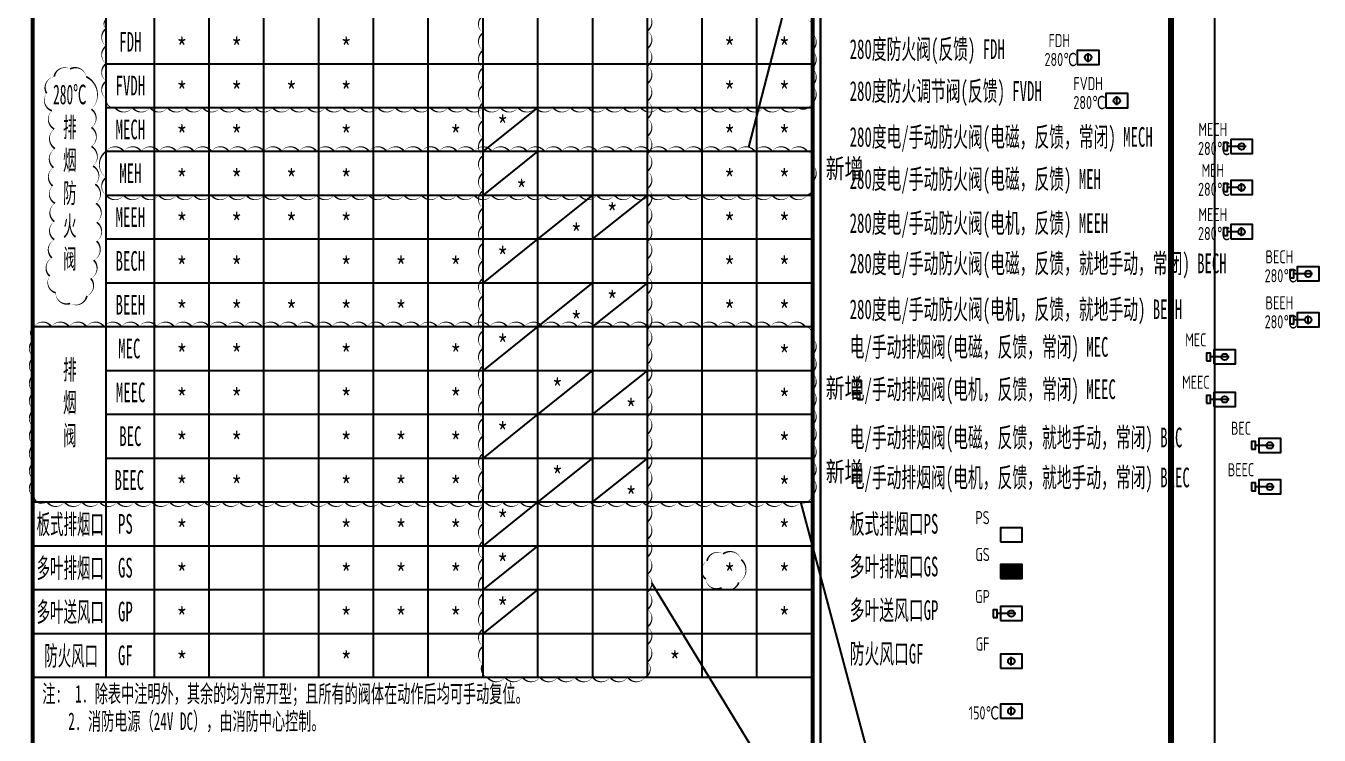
# Model space of a CAD drawing. Extents: x -671963 to 2381076, y -56129 to 1796010.
# Drawn here: x 55410 to 84925, y 23931 to 40115 of the extents above; entities that cross this region are included whole.
import ezdxf
from ezdxf.enums import TextEntityAlignment as Align

# ---------------------------------------------------------------- set-up
doc = ezdxf.new("R2010")
doc.units = 0
doc.header["$LTSCALE"] = 1000
doc.layers.get('0').update_dxf_attribs({"linetype": 'CONTINUOUS'})
doc.layers.add('H-DAPP-FDAMP', color=161, linetype='CONTINUOUS')
doc.layers.add('H-DIMS', color=7, linetype='CONTINUOUS')
doc.layers.add('内框', color=8, linetype='CONTINUOUS', plot=False)
doc.layers.add('审图', color=6, linetype='CONTINUOUS', plot=False)
doc.styles.get("Standard").update_dxf_attribs({"font": '', "width": 0.7})
doc.styles.add('TH-STYLE1', font='', dxfattribs={"width": 0.7})
doc.styles.add('TH-STYLE3', font='tssdeng.shx', dxfattribs={"width": 0.8, "bigfont": 'tssdchn.shx'})
doc.styles.add('黑体', font='')
doc.styles.get('Standard').set_extended_font_data('STFangsong')
doc.styles.get('TH-STYLE1').set_extended_font_data('STFangsong')
doc.styles.get('黑体').set_extended_font_data('SimHei')

# ---------------------------------------------------------------- blocks, each defined once
blk = doc.blocks.new('THAPE_A1L_inner')
at = {"layer": '内框'}
blk.add_lwpolyline([(0, 0), (841, 0), (841, 594), (0, 594)], close=True, dxfattribs=at)
at = {"layer": '内框', "const_width": 1.4}
blk.add_lwpolyline([(25, 584), (25, 10), (831, 10), (831, 584)], close=True, dxfattribs=at)
at = {"layer": '内框', "const_width": 0.5}
blk.add_lwpolyline([(751, 584), (751, 10)], dxfattribs=at)
at = {"layer": '内框', "style": '黑体', "width": 0.8}
blk.add_attdef('内框名称', (51.53, 598.63), '', height=7, dxfattribs=at)
blk = doc.blocks.new('*U285')
blk.add_line((250, -260), (250, -60))
blk.add_lwpolyline([(0, -320), (500, -320), (500, 0), (0, 0)], close=True)
blk.add_circle((250, -160), 75)
at = {"style": 'TH-STYLE3', "width": 0.7}
for s, p in [('FDH', (-407, 80)), ('280℃', (-376, -352))]:
    blk.add_text(s, height=300, dxfattribs=at).set_placement(p, align=Align.CENTER)
blk = doc.blocks.new('*U286')
blk.add_line((250, -260), (250, -60))
blk.add_lwpolyline([(0, -320), (500, -320), (500, 0), (0, 0)], close=True)
blk.add_circle((250, -160), 75)
at = {"style": 'TH-STYLE3', "width": 0.7}
for s, p in [('FVDH', (-407, 80)), ('280℃', (-376, -352))]:
    blk.add_text(s, height=300, dxfattribs=at).set_placement(p, align=Align.CENTER)
blk = doc.blocks.new('*U287')
for p, q in [((175, -160), (-75, -160)), ((350, -160), (150, -160))]:
    blk.add_line(p, q)
for points in [[(0, -320), (500, -320), (500, 0), (0, 0)], [(-165, -250), (-75, -250), (-75, -70), (-165, -70)]]:
    blk.add_lwpolyline(points, close=True)
blk.add_circle((250, -160), 75)
at = {"style": 'TH-STYLE3', "width": 0.7}
for s, p in [('MECH', (-407, 80)), ('280℃', (-376, -352))]:
    blk.add_text(s, height=300, dxfattribs=at).set_placement(p, align=Align.CENTER)
blk = doc.blocks.new('*U288')
for p, q in [((175, -160), (-75, -160)), ((250, -260), (250, -60))]:
    blk.add_line(p, q)
for points in [[(0, -320), (500, -320), (500, 0), (0, 0)], [(-165, -250), (-75, -250), (-75, -70), (-165, -70)]]:
    blk.add_lwpolyline(points, close=True)
blk.add_circle((250, -160), 75)
at = {"style": 'TH-STYLE3', "width": 0.7}
for s, p in [('MEH', (-407, 80)), ('280℃', (-376, -352))]:
    blk.add_text(s, height=300, dxfattribs=at).set_placement(p, align=Align.CENTER)
blk = doc.blocks.new('*U289')
for p, q in [((175, -160), (-75, -160)), ((250, -260), (250, -60))]:
    blk.add_line(p, q)
for points in [[(0, -320), (500, -320), (500, 0), (0, 0)], [(-165, -250), (-75, -250), (-75, -70), (-165, -70)]]:
    blk.add_lwpolyline(points, close=True)
blk.add_circle((250, -160), 75)
at = {"style": 'TH-STYLE3', "width": 0.7}
for s, p in [('MEEH', (-407, 80)), ('280℃', (-376, -352))]:
    blk.add_text(s, height=300, dxfattribs=at).set_placement(p, align=Align.CENTER)
blk = doc.blocks.new('*U290')
for p, q in [((175, -160), (-75, -160)), ((350, -160), (150, -160))]:
    blk.add_line(p, q)
for points in [[(0, -320), (500, -320), (500, 0), (0, 0)], [(-165, -250), (-75, -250), (-75, -70), (-165, -70)]]:
    blk.add_lwpolyline(points, close=True)
blk.add_circle((250, -160), 75)
at = {"style": 'TH-STYLE3', "width": 0.7}
for s, p in [('BECH', (-407, 80)), ('280℃', (-376, -352))]:
    blk.add_text(s, height=300, dxfattribs=at).set_placement(p, align=Align.CENTER)
blk = doc.blocks.new('*U291')
for p, q in [((175, -160), (-75, -160)), ((250, -260), (250, -60))]:
    blk.add_line(p, q)
for points in [[(0, -320), (500, -320), (500, 0), (0, 0)], [(-165, -250), (-75, -250), (-75, -70), (-165, -70)]]:
    blk.add_lwpolyline(points, close=True)
blk.add_circle((250, -160), 75)
at = {"style": 'TH-STYLE3', "width": 0.7}
for s, p in [('BEEH', (-407, 80)), ('280℃', (-376, -352))]:
    blk.add_text(s, height=300, dxfattribs=at).set_placement(p, align=Align.CENTER)
blk = doc.blocks.new('*U292')
for p, q in [((175, -160), (-75, -160)), ((350, -160), (150, -160))]:
    blk.add_line(p, q)
for points in [[(0, -320), (500, -320), (500, 0), (0, 0)], [(-165, -250), (-75, -250), (-75, -70), (-165, -70)]]:
    blk.add_lwpolyline(points, close=True)
blk.add_circle((250, -160), 75)
at = {"style": 'TH-STYLE3', "width": 0.7}
blk.add_text('MEC', height=300, dxfattribs=at).set_placement((-407, 80), align=Align.CENTER)
blk = doc.blocks.new('*U293')
for p, q in [((175, -160), (-75, -160)), ((350, -160), (150, -160))]:
    blk.add_line(p, q)
for points in [[(0, -320), (500, -320), (500, 0), (0, 0)], [(-165, -250), (-75, -250), (-75, -70), (-165, -70)]]:
    blk.add_lwpolyline(points, close=True)
blk.add_circle((250, -160), 75)
at = {"style": 'TH-STYLE3', "width": 0.7}
blk.add_text('MEEC', height=300, dxfattribs=at).set_placement((-407, 80), align=Align.CENTER)
blk = doc.blocks.new('*U294')
for p, q in [((175, -160), (-75, -160)), ((350, -160), (150, -160))]:
    blk.add_line(p, q)
for points in [[(0, -320), (500, -320), (500, 0), (0, 0)], [(-165, -250), (-75, -250), (-75, -70), (-165, -70)]]:
    blk.add_lwpolyline(points, close=True)
blk.add_circle((250, -160), 75)
at = {"style": 'TH-STYLE3', "width": 0.7}
blk.add_text('BEC', height=300, dxfattribs=at).set_placement((-407, 80), align=Align.CENTER)
blk = doc.blocks.new('*U295')
for p, q in [((175, -160), (-75, -160)), ((350, -160), (150, -160))]:
    blk.add_line(p, q)
for points in [[(0, -320), (500, -320), (500, 0), (0, 0)], [(-165, -250), (-75, -250), (-75, -70), (-165, -70)]]:
    blk.add_lwpolyline(points, close=True)
blk.add_circle((250, -160), 75)
at = {"style": 'TH-STYLE3', "width": 0.7}
blk.add_text('BEEC', height=300, dxfattribs=at).set_placement((-407, 80), align=Align.CENTER)
blk = doc.blocks.new('*U296')
blk.add_lwpolyline([(0, -320), (500, -320), (500, 0), (0, 0)], close=True)
at = {"const_width": 0.1}
blk.add_lwpolyline([(250, 0), (0, -160), (250, -320), (500, -160)], close=True, dxfattribs=at)
at = {"style": 'TH-STYLE3', "width": 0.7}
blk.add_text('PS', height=300, dxfattribs=at).set_placement((-407, 80), align=Align.CENTER)
blk = doc.blocks.new('*U297')
for p, q in [((0, -40), (500, -40)), ((0, -80), (500, -80)), ((0, -120), (500, -120)), ((0, -160), (500, -160)), ((0, -200), (500, -200)), ((0, -240), (500, -240)), ((0, -280), (500, -280))]:
    blk.add_line(p, q)
blk.add_lwpolyline([(0, -320), (500, -320), (500, 0), (0, 0)], close=True)
at = {"style": 'TH-STYLE3', "width": 0.7}
blk.add_text('GS', height=300, dxfattribs=at).set_placement((-407, 80), align=Align.CENTER)
blk = doc.blocks.new('*U298')
for p, q in [((175, -160), (-75, -160)), ((350, -160), (150, -160))]:
    blk.add_line(p, q)
for points in [[(0, -320), (500, -320), (500, 0), (0, 0)], [(-165, -250), (-75, -250), (-75, -70), (-165, -70)]]:
    blk.add_lwpolyline(points, close=True)
blk.add_circle((250, -160), 75)
at = {"style": 'TH-STYLE3', "width": 0.7}
blk.add_text('GP', height=300, dxfattribs=at).set_placement((-407, 80), align=Align.CENTER)
blk = doc.blocks.new('*U299')
blk.add_line((250, -260), (250, -60))
blk.add_lwpolyline([(0, -320), (500, -320), (500, 0), (0, 0)], close=True)
blk.add_circle((250, -160), 75)
at = {"style": 'TH-STYLE3', "width": 0.7}
blk.add_text('GF', height=300, dxfattribs=at).set_placement((-407, 80), align=Align.CENTER)
blk = doc.blocks.new('*U300')
blk.add_line((250, -260), (250, -60))
blk.add_lwpolyline([(0, -320), (500, -320), (500, 0), (0, 0)], close=True)
blk.add_circle((250, -160), 75)
at = {"style": 'TH-STYLE3', "width": 0.7}
blk.add_text('150℃', height=300, dxfattribs=at).set_placement((-376, -352), align=Align.CENTER)

msp = doc.modelspace()

# ---------------------------------------------------------------- linework, layer by layer
at = {"layer": 'H-DIMS'}
for p, q in [((55543.9912, 21402.2549), (55543.9912, 54502.2549)), ((55543.9912, 21222.2372), (55543.9912, 54502.2549)), ((55593.9912, 21272.2372), (55593.9912, 54452.2549)), ((73343.9912, 21272.2372), (73343.9912, 54452.2549)), ((73393.9912, 21222.2372), (73393.9912, 54502.2549)), ((57243.9912, 25252.2549), (57243.9912, 51452.2549)), ((58343.9912, 25252.2549), (58343.9912, 51452.2549)), ((59593.9912, 25252.2549), (59593.9912, 51452.2549)), ((60843.9912, 25252.2549), (60843.9912, 51452.2549)), ((62093.9912, 25252.2549), (62093.9912, 51452.2549)), ((63343.9912, 25252.2549), (63343.9912, 51452.2549)), ((64593.9912, 25252.2549), (64593.9912, 51452.2549)), ((65843.9912, 25252.2549), (65843.9912, 51452.2549)), ((67093.9912, 25252.2549), (67093.9912, 51452.2549)), ((69593.9912, 25252.2549), (69593.9912, 51452.2549)), ((70843.9912, 25252.2549), (70843.9912, 51452.2549)), ((72093.9912, 25252.2549), (72093.9912, 51452.2549)), ((68343.9912, 50452.2549), (68343.9912, 25252.2549)), ((57243.9912, 39252.2549), (73343.9912, 39252.2549)), ((57243.9912, 38252.2549), (73343.9912, 38252.2549)), ((67093.9912, 38252.2549), (65843.9912, 37252.2549)), ((57243.9912, 37252.2549), (73343.9912, 37252.2549)), ((67093.9912, 37252.2549), (65843.9912, 36252.2549)), ((57243.9912, 36252.2549), (73343.9912, 36252.2549)), ((68343.9912, 36252.2549), (67093.9912, 35252.2549)), ((69593.9912, 36252.2549), (68343.9912, 35252.2549)), ((57243.9912, 35252.2549), (73343.9912, 35252.2549)), ((67093.9912, 35252.2549), (65843.9912, 34252.2549)), ((57243.9912, 34252.2549), (73343.9912, 34252.2549)), ((68343.9912, 34252.2549), (67093.9912, 33252.2549)), ((69593.9912, 34252.2549), (68343.9912, 33252.2549)), ((55593.9912, 33252.2549), (73343.9912, 33252.2549)), ((57243.9912, 33252.2549), (73343.9912, 33252.2549)), ((57243.9912, 33252.2549), (73343.9912, 33252.2549)), ((67093.9912, 33252.2549), (65843.9912, 32252.2549)), ((57243.9912, 32252.2549), (73343.9912, 32252.2549)), ((68343.9912, 32252.2549), (67093.9912, 31252.2549)), ((69593.9912, 32252.2549), (68343.9912, 31252.2549)), ((57243.9912, 31252.2549), (73343.9912, 31252.2549)), ((67093.9912, 31252.2549), (65843.9912, 30252.2549)), ((57243.9912, 30252.2549), (73343.9912, 30252.2549)), ((68343.9912, 30252.2549), (67093.9912, 29252.2549)), ((69593.9912, 30252.2549), (68343.9912, 29252.2549)), ((55593.9912, 29252.2549), (73343.9912, 29252.2549)), ((67093.9912, 29252.2549), (65843.9912, 28252.2549)), ((55593.9912, 28252.2549), (73343.9912, 28252.2549)), ((67093.9912, 28252.2549), (65843.9912, 27252.2549)), ((55593.9912, 27252.2549), (73343.9912, 27252.2549)), ((67093.9912, 27252.2549), (65843.9912, 26252.2549)), ((55593.9912, 26252.2549), (73343.9912, 26252.2549)), ((55593.9912, 25252.2549), (73343.9912, 25252.2549)), ((55593.9912, 25252.2549), (73343.9912, 25252.2549))]:
    msp.add_line(p, q, dxfattribs=at)
at = {"layer": '审图'}
for p, q in [((74873.7714, 48903.4925), (71904.7533, 37348.6866)), ((74873.7714, 22591.3591), (73093.9912, 29252.2549)), ((74617.0511, 19329.3193), (69698.1046, 27402.2549))]:
    msp.add_line(p, q, dxfattribs=at)
for points in [[(73243.9912, 40252.2549, 0, 40, -0.52056705), (73343.9912, 39952.2549, 0, 40, -0.52056705), (73343.9912, 39552.2549, 0, 40, -0.52056705), (73343.9912, 39152.2549, 0, 40, -0.52056705), (73343.9912, 38752.2549, 0, 40, -0.52056705), (73343.9912, 38352.2549, 0, 40, -0.52056705), (73043.9912, 38252.2549, 0, 40, -0.52056705), (72643.9912, 38252.2549, 0, 40, -0.52056705), (72243.9912, 38252.2549, 0, 40, -0.52056705), (71843.9912, 38252.2549, 0, 40, -0.52056705), (71443.9912, 38252.2549, 0, 40, -0.52056705), (71043.9912, 38252.2549, 0, 40, -0.52056705), (70643.9912, 38252.2549, 0, 40, -0.52056705), (70243.9912, 38252.2549, 0, 40, -0.52056705), (69843.9912, 38252.2549, 0, 40, -0.52056705), (69443.9912, 38252.2549, 0, 40, -0.52056705), (69043.9912, 38252.2549, 0, 40, -0.52056705), (68643.9912, 38252.2549, 0, 40, -0.52056705), (68243.9912, 38252.2549, 0, 40, -0.52056705), (67843.9912, 38252.2549, 0, 40, -0.52056705), (67443.9912, 38252.2549, 0, 40, -0.52056705), (67043.9912, 38252.2549, 0, 40, -0.52056705), (66643.9912, 38252.2549, 0, 40, -0.52056705), (66243.9912, 38252.2549, 0, 40, -0.52056705), (65843.9912, 38252.2549, 0, 40, -0.52056705), (65443.9912, 38252.2549, 0, 40, -0.52056705), (65043.9912, 38252.2549, 0, 40, -0.52056705), (64643.9912, 38252.2549, 0, 40, -0.52056705), (64243.9912, 38252.2549, 0, 40, -0.52056705), (63843.9912, 38252.2549, 0, 40, -0.52056705), (63443.9912, 38252.2549, 0, 40, -0.52056705), (63043.9912, 38252.2549, 0, 40, -0.52056705), (62643.9912, 38252.2549, 0, 40, -0.52056705), (62243.9912, 38252.2549, 0, 40, -0.52056705), (61843.9912, 38252.2549, 0, 40, -0.52056705), (61443.9912, 38252.2549, 0, 40, -0.52056705), (61043.9912, 38252.2549, 0, 40, -0.52056705), (60643.9912, 38252.2549, 0, 40, -0.52056705), (60243.9912, 38252.2549, 0, 40, -0.52056705), (59843.9912, 38252.2549, 0, 40, -0.52056705), (59443.9912, 38252.2549, 0, 40, -0.52056705), (59043.9912, 38252.2549, 0, 40, -0.52056705), (58643.9912, 38252.2549, 0, 40, -0.52056705), (58243.9912, 38252.2549, 0, 40, -0.52056705), (57843.9912, 38252.2549, 0, 40, -0.52056705), (57443.9912, 38252.2549, 0, 40, -0.52056705), (57243.9912, 38452.2549, 0, 40, -0.52056705), (57243.9912, 38852.2549, 0, 40, -0.52056705), (57243.9912, 39252.2549, 0, 40, -0.52056705), (57243.9912, 39652.2549, 0, 40, -0.52056705), (57243.9912, 40052.2549, 0, 40, -0.52056705), (57243.9912, 40252.2549, 0, 40, -0.52056705)], [(69593.9912, 40402.2549, 0, 40, -0.52056705), (69593.9912, 40002.2549, 0, 40, -0.52056705), (69593.9912, 39602.2549, 0, 40, -0.52056705), (69593.9912, 39202.2549, 0, 40, -0.52056705), (69593.9912, 38802.2549, 0, 40, -0.52056705), (69593.9912, 38402.2549, 0, 40, -0.52056705), (69593.9912, 38002.2549, 0, 40, -0.52056705), (69593.9912, 37602.2549, 0, 40, -0.52056705), (69593.9912, 37202.2549, 0, 40, -0.52056705), (69593.9912, 36802.2549, 0, 40, -0.52056705), (69593.9912, 36402.2549, 0, 40, -0.52056705), (69593.9912, 36002.2549, 0, 40, -0.52056705), (69593.9912, 35602.2549, 0, 40, -0.52056705), (69593.9912, 35202.2549, 0, 40, -0.52056705), (69593.9912, 34802.2549, 0, 40, -0.52056705), (69593.9912, 34402.2549, 0, 40, -0.52056705), (69593.9912, 34002.2549, 0, 40, -0.52056705), (69593.9912, 33602.2549, 0, 40, -0.52056705), (69593.9912, 33202.2549, 0, 40, -0.52056705), (69593.9912, 32802.2549, 0, 40, -0.52056705), (69593.9912, 32402.2549, 0, 40, -0.52056705), (69593.9912, 32002.2549, 0, 40, -0.52056705), (69593.9912, 31602.2549, 0, 40, -0.52056705), (69593.9912, 31202.2549, 0, 40, -0.52056705), (69593.9912, 30802.2549, 0, 40, -0.52056705), (69593.9912, 30402.2549, 0, 40, -0.52056705), (69593.9912, 30002.2549, 0, 40, -0.52056705), (69593.9912, 29602.2549, 0, 40, -0.52056705), (69593.9912, 29202.2549, 0, 40, -0.52056705), (69593.9912, 28802.2549, 0, 40, -0.52056705), (69593.9912, 28402.2549, 0, 40, -0.52056705), (69593.9912, 28002.2549, 0, 40, -0.52056705), (69593.9912, 27602.2549, 0, 40, -0.52056705), (69593.9912, 27202.2549, 0, 40, -0.52056705), (69593.9912, 26802.2549, 0, 40, -0.52056705), (69593.9912, 26402.2549, 0, 40, -0.52056705), (69593.9912, 26002.2549, 0, 40, -0.52056705), (69593.9912, 25602.2549, 0, 40, -0.52056705), (69543.9912, 25252.2549, 0, 40, -0.52056705), (69143.9912, 25252.2549, 0, 40, -0.52056705), (68743.9912, 25252.2549, 0, 40, -0.52056705), (68343.9912, 25252.2549, 0, 40, -0.52056705), (67943.9912, 25252.2549, 0, 40, -0.52056705), (67543.9912, 25252.2549, 0, 40, -0.52056705), (67143.9912, 25252.2549, 0, 40, -0.52056705), (66743.9912, 25252.2549, 0, 40, -0.52056705), (66343.9912, 25252.2549, 0, 40, -0.52056705), (65943.9912, 25252.2549, 0, 40, -0.52056705), (65843.9912, 25552.2549, 0, 40, -0.52056705), (65843.9912, 25952.2549, 0, 40, -0.52056705), (65843.9912, 26352.2549, 0, 40, -0.52056705), (65843.9912, 26752.2549, 0, 40, -0.52056705), (65843.9912, 27152.2549, 0, 40, -0.52056705), (65843.9912, 27552.2549, 0, 40, -0.52056705), (65843.9912, 27952.2549, 0, 40, -0.52056705), (65843.9912, 28352.2549, 0, 40, -0.52056705), (65843.9912, 28752.2549, 0, 40, -0.52056705), (65843.9912, 29152.2549, 0, 40, -0.52056705), (65843.9912, 29552.2549, 0, 40, -0.52056705), (65843.9912, 29952.2549, 0, 40, -0.52056705), (65843.9912, 30352.2549, 0, 40, -0.52056705), (65843.9912, 30752.2549, 0, 40, -0.52056705), (65843.9912, 31152.2549, 0, 40, -0.52056705), (65843.9912, 31552.2549, 0, 40, -0.52056705), (65843.9912, 31952.2549, 0, 40, -0.52056705), (65843.9912, 32352.2549, 0, 40, -0.52056705), (65843.9912, 32752.2549, 0, 40, -0.52056705), (65843.9912, 33152.2549, 0, 40, -0.52056705), (65843.9912, 33552.2549, 0, 40, -0.52056705), (65843.9912, 33952.2549, 0, 40, -0.52056705), (65843.9912, 34352.2549, 0, 40, -0.52056705), (65843.9912, 34752.2549, 0, 40, -0.52056705), (65843.9912, 35152.2549, 0, 40, -0.52056705), (65843.9912, 35552.2549, 0, 40, -0.52056705), (65843.9912, 35952.2549, 0, 40, -0.52056705), (65843.9912, 36352.2549, 0, 40, -0.52056705), (65843.9912, 36752.2549, 0, 40, -0.52056705), (65843.9912, 37152.2549, 0, 40, -0.52056705), (65843.9912, 37552.2549, 0, 40, -0.52056705), (65843.9912, 37952.2549, 0, 40, -0.52056705), (65843.9912, 38352.2549, 0, 40, -0.52056705), (65843.9912, 38752.2549, 0, 40, -0.52056705), (65843.9912, 39152.2549, 0, 40, -0.52056705), (65843.9912, 39552.2549, 0, 40, -0.52056705), (65843.9912, 39952.2549, 0, 40, -0.52056705), (65843.9912, 40352.2549, 0, 40, -0.52056705)]]:
    msp.add_lwpolyline(points, format="xyseb", dxfattribs=at)
for points in [[(56785.5404, 38956.8946, 0, 40, 0.52056705), (56421.8253, 39129.9863, 0, 40, 0.52056705), (56421.8253, 39129.9863, 0, 40, 0.52056705), (56058.1073, 38956.8946, 0, 40, 0.52056705), (56058.1073, 38956.8946, 0, 40, 0.52056705), (55884.9079, 38576.0948, 0, 40, 0.52056705), (55884.9079, 38576.0948, 0, 40, 0.52056705), (56006.1492, 38177.9851, 0, 40, 0.52056705), (56006.1492, 38177.9851, 0, 40, 0.52056705), (56058.1073, 37762.5657, 0, 40, 0.52056705), (56058.1073, 37762.5657, 0, 40, 0.52056705), (56075.4266, 37312.5283, 0, 40, 0.52056705), (56075.4266, 37312.5283, 0, 40, 0.52056705), (56040.7879, 36879.8006, 0, 40, 0.52056705), (56040.7879, 36879.8006, 0, 40, 0.52056705), (56023.4686, 36464.3812, 0, 40, 0.52056705), (56023.4686, 36464.3812, 0, 40, 0.52056705), (56075.4266, 36066.2715, 0, 40, 0.52056705), (56075.4266, 36066.2715, 0, 40, 0.52056705), (56058.1073, 35650.8536, 0, 40, 0.52056705), (56058.1073, 35650.8536, 0, 40, 0.52056705), (56058.1073, 35235.4342, 0, 40, 0.52056705), (56058.1073, 35235.4342, 0, 40, 0.52056705), (56006.1492, 34820.0163, 0, 40, 0.52056705), (56006.1492, 34820.0163, 0, 40, 0.52056705), (55954.1882, 34404.5969, 0, 40, 0.52056705), (55954.1882, 34404.5969, 0, 40, 0.52056705), (56092.7459, 34023.7971, 0, 40, 0.52056705), (56092.7459, 34023.7971, 0, 40, 0.52056705), (56421.8253, 33781.4693, 0, 40, 0.52056705), (56421.8253, 33781.4693, 0, 40, 0.52056705), (56802.8597, 33954.5595, 0, 40, 0.52056705), (56802.8597, 33954.5595, 0, 40, 0.52056705), (56889.4594, 34352.6691, 0, 40, 0.52056705), (56889.4594, 34352.6691, 0, 40, 0.52056705), (56958.7397, 34768.0885, 0, 40, 0.52056705), (56958.7397, 34768.0885, 0, 40, 0.52056705), (57028.0171, 35200.8162, 0, 40, 0.52056705), (57028.0171, 35200.8162, 0, 40, 0.52056705), (57028.0171, 35633.5439, 0, 40, 0.52056705), (57028.0171, 35633.5439, 0, 40, 0.52056705), (57010.6978, 36066.2715, 0, 40, 0.52056705), (57010.6978, 36066.2715, 0, 40, 0.52056705), (56993.3784, 36499.0007, 0, 40, 0.52056705), (56993.3784, 36499.0007, 0, 40, 0.52056705), (56941.4204, 36914.4186, 0, 40, 0.52056705), (56941.4204, 36914.4186, 0, 40, 0.52056705), (56906.7787, 37364.4561, 0, 40, 0.52056705), (56906.7787, 37364.4561, 0, 40, 0.52056705), (56906.7787, 37797.1837, 0, 40, 0.52056705), (56906.7787, 37797.1837, 0, 40, 0.52056705), (56906.7787, 38212.6032, 0, 40, 0.52056705), (56906.7787, 38212.6032, 0, 40, 0.52056705)], [(57243.9912, 37252.2549, 0, 40, -0.52056705), (57643.9912, 37252.2549, 0, 40, -0.52056705), (58043.9912, 37252.2549, 0, 40, -0.52056705), (58443.9912, 37252.2549, 0, 40, -0.52056705), (58843.9912, 37252.2549, 0, 40, -0.52056705), (59243.9912, 37252.2549, 0, 40, -0.52056705), (59643.9912, 37252.2549, 0, 40, -0.52056705), (60043.9912, 37252.2549, 0, 40, -0.52056705), (60443.9912, 37252.2549, 0, 40, -0.52056705), (60843.9912, 37252.2549, 0, 40, -0.52056705), (61243.9912, 37252.2549, 0, 40, -0.52056705), (61643.9912, 37252.2549, 0, 40, -0.52056705), (62043.9912, 37252.2549, 0, 40, -0.52056705), (62443.9912, 37252.2549, 0, 40, -0.52056705), (62843.9912, 37252.2549, 0, 40, -0.52056705), (63243.9912, 37252.2549, 0, 40, -0.52056705), (63643.9912, 37252.2549, 0, 40, -0.52056705), (64043.9912, 37252.2549, 0, 40, -0.52056705), (64443.9912, 37252.2549, 0, 40, -0.52056705), (64843.9912, 37252.2549, 0, 40, -0.52056705), (65243.9912, 37252.2549, 0, 40, -0.52056705), (65643.9912, 37252.2549, 0, 40, -0.52056705), (66043.9912, 37252.2549, 0, 40, -0.52056705), (66443.9912, 37252.2549, 0, 40, -0.52056705), (66843.9912, 37252.2549, 0, 40, -0.52056705), (67243.9912, 37252.2549, 0, 40, -0.52056705), (67643.9912, 37252.2549, 0, 40, -0.52056705), (68043.9912, 37252.2549, 0, 40, -0.52056705), (68443.9912, 37252.2549, 0, 40, -0.52056705), (68843.9912, 37252.2549, 0, 40, -0.52056705), (69243.9912, 37252.2549, 0, 40, -0.52056705), (69643.9912, 37252.2549, 0, 40, -0.52056705), (70043.9912, 37252.2549, 0, 40, -0.52056705), (70443.9912, 37252.2549, 0, 40, -0.52056705), (70843.9912, 37252.2549, 0, 40, -0.52056705), (71243.9912, 37252.2549, 0, 40, -0.52056705), (71643.9912, 37252.2549, 0, 40, -0.52056705), (72043.9912, 37252.2549, 0, 40, -0.52056705), (72443.9912, 37252.2549, 0, 40, -0.52056705), (72843.9912, 37252.2549, 0, 40, -0.52056705), (73243.9912, 37252.2549, 0, 40, -0.52056705), (73343.9912, 36952.2549, 0, 40, -0.52056705), (73343.9912, 36552.2549, 0, 40, -0.52056705), (73243.9912, 36252.2549, 0, 40, -0.52056705), (72843.9912, 36252.2549, 0, 40, -0.52056705), (72443.9912, 36252.2549, 0, 40, -0.52056705), (72043.9912, 36252.2549, 0, 40, -0.52056705), (71643.9912, 36252.2549, 0, 40, -0.52056705), (71243.9912, 36252.2549, 0, 40, -0.52056705), (70843.9912, 36252.2549, 0, 40, -0.52056705), (70443.9912, 36252.2549, 0, 40, -0.52056705), (70043.9912, 36252.2549, 0, 40, -0.52056705), (69643.9912, 36252.2549, 0, 40, -0.52056705), (69243.9912, 36252.2549, 0, 40, -0.52056705), (68843.9912, 36252.2549, 0, 40, -0.52056705), (68443.9912, 36252.2549, 0, 40, -0.52056705), (68043.9912, 36252.2549, 0, 40, -0.52056705), (67643.9912, 36252.2549, 0, 40, -0.52056705), (67243.9912, 36252.2549, 0, 40, -0.52056705), (66843.9912, 36252.2549, 0, 40, -0.52056705), (66443.9912, 36252.2549, 0, 40, -0.52056705), (66043.9912, 36252.2549, 0, 40, -0.52056705), (65643.9912, 36252.2549, 0, 40, -0.52056705), (65243.9912, 36252.2549, 0, 40, -0.52056705), (64843.9912, 36252.2549, 0, 40, -0.52056705), (64443.9912, 36252.2549, 0, 40, -0.52056705), (64043.9912, 36252.2549, 0, 40, -0.52056705), (63643.9912, 36252.2549, 0, 40, -0.52056705), (63243.9912, 36252.2549, 0, 40, -0.52056705), (62843.9912, 36252.2549, 0, 40, -0.52056705), (62443.9912, 36252.2549, 0, 40, -0.52056705), (62043.9912, 36252.2549, 0, 40, -0.52056705), (61643.9912, 36252.2549, 0, 40, -0.52056705), (61243.9912, 36252.2549, 0, 40, -0.52056705), (60843.9912, 36252.2549, 0, 40, -0.52056705), (60443.9912, 36252.2549, 0, 40, -0.52056705), (60043.9912, 36252.2549, 0, 40, -0.52056705), (59643.9912, 36252.2549, 0, 40, -0.52056705), (59243.9912, 36252.2549, 0, 40, -0.52056705), (58843.9912, 36252.2549, 0, 40, -0.52056705), (58443.9912, 36252.2549, 0, 40, -0.52056705), (58043.9912, 36252.2549, 0, 40, -0.52056705), (57643.9912, 36252.2549, 0, 40, -0.52056705), (57243.9912, 36252.2549, 0, 40, -0.52056705), (57243.9912, 36652.2549, 0, 40, -0.52056705)], [(55593.9912, 33252.2549, 0, 40, -0.52056705), (55993.9912, 33252.2549, 0, 40, -0.52056705), (56393.9912, 33252.2549, 0, 40, -0.52056705), (56793.9912, 33252.2549, 0, 40, -0.52056705), (57193.9912, 33252.2549, 0, 40, -0.52056705), (57593.9912, 33252.2549, 0, 40, -0.52056705), (57993.9912, 33252.2549, 0, 40, -0.52056705), (58393.9912, 33252.2549, 0, 40, -0.52056705), (58793.9912, 33252.2549, 0, 40, -0.52056705), (59193.9912, 33252.2549, 0, 40, -0.52056705), (59593.9912, 33252.2549, 0, 40, -0.52056705), (59993.9912, 33252.2549, 0, 40, -0.52056705), (60393.9912, 33252.2549, 0, 40, -0.52056705), (60793.9912, 33252.2549, 0, 40, -0.52056705), (61193.9912, 33252.2549, 0, 40, -0.52056705), (61593.9912, 33252.2549, 0, 40, -0.52056705), (61993.9912, 33252.2549, 0, 40, -0.52056705), (62393.9912, 33252.2549, 0, 40, -0.52056705), (62793.9912, 33252.2549, 0, 40, -0.52056705), (63193.9912, 33252.2549, 0, 40, -0.52056705), (63593.9912, 33252.2549, 0, 40, -0.52056705), (63993.9912, 33252.2549, 0, 40, -0.52056705), (64393.9912, 33252.2549, 0, 40, -0.52056705), (64793.9912, 33252.2549, 0, 40, -0.52056705), (65193.9912, 33252.2549, 0, 40, -0.52056705), (65593.9912, 33252.2549, 0, 40, -0.52056705), (65993.9912, 33252.2549, 0, 40, -0.52056705), (66393.9912, 33252.2549, 0, 40, -0.52056705), (66793.9912, 33252.2549, 0, 40, -0.52056705), (67193.9912, 33252.2549, 0, 40, -0.52056705), (67593.9912, 33252.2549, 0, 40, -0.52056705), (67993.9912, 33252.2549, 0, 40, -0.52056705), (68393.9912, 33252.2549, 0, 40, -0.52056705), (68793.9912, 33252.2549, 0, 40, -0.52056705), (69193.9912, 33252.2549, 0, 40, -0.52056705), (69593.9912, 33252.2549, 0, 40, -0.52056705), (69993.9912, 33252.2549, 0, 40, -0.52056705), (70393.9912, 33252.2549, 0, 40, -0.52056705), (70793.9912, 33252.2549, 0, 40, -0.52056705), (71193.9912, 33252.2549, 0, 40, -0.52056705), (71593.9912, 33252.2549, 0, 40, -0.52056705), (71993.9912, 33252.2549, 0, 40, -0.52056705), (72393.9912, 33252.2549, 0, 40, -0.52056705), (72793.9912, 33252.2549, 0, 40, -0.52056705), (73193.9912, 33252.2549, 0, 40, -0.52056705), (73343.9912, 33002.2549, 0, 40, -0.52056705), (73343.9912, 32602.2549, 0, 40, -0.52056705), (73343.9912, 32202.2549, 0, 40, -0.52056705), (73343.9912, 31802.2549, 0, 40, -0.52056705), (73343.9912, 31402.2549, 0, 40, -0.52056705), (73343.9912, 31002.2549, 0, 40, -0.52056705), (73343.9912, 30602.2549, 0, 40, -0.52056705), (73343.9912, 30202.2549, 0, 40, -0.52056705), (73343.9912, 29802.2549, 0, 40, -0.52056705), (73343.9912, 29402.2549, 0, 40, -0.52056705), (73093.9912, 29252.2549, 0, 40, -0.52056705), (72693.9912, 29252.2549, 0, 40, -0.52056705), (72293.9912, 29252.2549, 0, 40, -0.52056705), (71893.9912, 29252.2549, 0, 40, -0.52056705), (71493.9912, 29252.2549, 0, 40, -0.52056705), (71093.9912, 29252.2549, 0, 40, -0.52056705), (70693.9912, 29252.2549, 0, 40, -0.52056705), (70293.9912, 29252.2549, 0, 40, -0.52056705), (69893.9912, 29252.2549, 0, 40, -0.52056705), (69493.9912, 29252.2549, 0, 40, -0.52056705), (69093.9912, 29252.2549, 0, 40, -0.52056705), (68693.9912, 29252.2549, 0, 40, -0.52056705), (68293.9912, 29252.2549, 0, 40, -0.52056705), (67893.9912, 29252.2549, 0, 40, -0.52056705), (67493.9912, 29252.2549, 0, 40, -0.52056705), (67093.9912, 29252.2549, 0, 40, -0.52056705), (66693.9912, 29252.2549, 0, 40, -0.52056705), (66293.9912, 29252.2549, 0, 40, -0.52056705), (65893.9912, 29252.2549, 0, 40, -0.52056705), (65493.9912, 29252.2549, 0, 40, -0.52056705), (65093.9912, 29252.2549, 0, 40, -0.52056705), (64693.9912, 29252.2549, 0, 40, -0.52056705), (64293.9912, 29252.2549, 0, 40, -0.52056705), (63893.9912, 29252.2549, 0, 40, -0.52056705), (63493.9912, 29252.2549, 0, 40, -0.52056705), (63093.9912, 29252.2549, 0, 40, -0.52056705), (62693.9912, 29252.2549, 0, 40, -0.52056705), (62293.9912, 29252.2549, 0, 40, -0.52056705), (61893.9912, 29252.2549, 0, 40, -0.52056705), (61493.9912, 29252.2549, 0, 40, -0.52056705), (61093.9912, 29252.2549, 0, 40, -0.52056705), (60693.9912, 29252.2549, 0, 40, -0.52056705), (60293.9912, 29252.2549, 0, 40, -0.52056705), (59893.9912, 29252.2549, 0, 40, -0.52056705), (59493.9912, 29252.2549, 0, 40, -0.52056705), (59093.9912, 29252.2549, 0, 40, -0.52056705), (58693.9912, 29252.2549, 0, 40, -0.52056705), (58293.9912, 29252.2549, 0, 40, -0.52056705), (57893.9912, 29252.2549, 0, 40, -0.52056705), (57493.9912, 29252.2549, 0, 40, -0.52056705), (57093.9912, 29252.2549, 0, 40, -0.52056705), (56693.9912, 29252.2549, 0, 40, -0.52056705), (56293.9912, 29252.2549, 0, 40, -0.52056705), (55893.9912, 29252.2549, 0, 40, -0.52056705), (55593.9912, 29352.2549, 0, 40, -0.52056705), (55593.9912, 29752.2549, 0, 40, -0.52056705), (55593.9912, 30152.2549, 0, 40, -0.52056705), (55593.9912, 30552.2549, 0, 40, -0.52056705), (55593.9912, 30952.2549, 0, 40, -0.52056705), (55593.9912, 31352.2549, 0, 40, -0.52056705), (55593.9912, 31752.2549, 0, 40, -0.52056705), (55593.9912, 32152.2549, 0, 40, -0.52056705), (55593.9912, 32552.2549, 0, 40, -0.52056705), (55593.9912, 32952.2549, 0, 40, -0.52056705)], [(71736.4537, 27935.305, 0, 40, 0.52056705), (71324.9735, 28066.1493, 0, 40, 0.52056705), (71324.9735, 28066.1493, 0, 40, 0.52056705), (70955.5771, 27907.2675, 0, 40, 0.52056705), (70955.5771, 27907.2675, 0, 40, 0.52056705), (70927.5193, 27491.3679, 0, 40, 0.52056705), (70927.5193, 27491.3679, 0, 40, 0.52056705), (71287.5652, 27295.1007, 0, 40, 0.52056705), (71287.5652, 27295.1007, 0, 40, 0.52056705), (71680.3441, 27416.6002, 0, 40, 0.52056705), (71680.3441, 27416.6002, 0, 40, 0.52056705)]]:
    msp.add_lwpolyline(points, format="xyseb", close=True, dxfattribs=at)

# ---------------------------------------------------------------- block references
at = {"layer": 'H-DAPP-FDAMP'}
for name, p in [('*U285', (79401.9196, 39549.7678)), ('*U286', (80060.1429, 38568.0735)), ('*U287', (82906.1469, 37519.9581)), ('*U288', (82906.1469, 36587.8763)), ('*U289', (82906.1469, 35578.7631)), ('*U290', (84424.8898, 34615.6598)), ('*U291', (84424.8898, 33565.0016)), ('*U292', (82518.8618, 32720.2121)), ('*U293', (82518.8618, 31752.544)), ('*U294', (83548.4359, 30703.2928)), ('*U295', (83548.4359, 29756.2413)), ('*U296', (77649.954, 28663.4644)), ('*U297', (77649.954, 27823.2772)), ('*U298', (77649.954, 26863.3975)), ('*U299', (77649.954, 25778.6697)), ('*U300', (77649.954, 24641.1642))]:
    msp.add_blockref(name, p, dxfattribs=at)
at = {"layer": '内框', "xscale": 100, "yscale": 100, "zscale": 100}
msp.add_blockref('THAPE_A1L_inner', (-1556.0081, -990), dxfattribs=at)

# ---------------------------------------------------------------- texts
at = {"layer": 'H-DIMS', "style": 'TH-STYLE1'}
for s, width, p in [('FDH', 0.55, (57794.9912, 39752.2549)), ('FVDH', 0.55, (57794.9912, 38752.2549)), ('MECH', 0.55, (57794.9912, 37752.2549)), ('MEH', 0.55, (57794.9912, 36752.2549)), ('MEEH', 0.55, (57794.9912, 35752.2549)), ('BECH', 0.55, (57794.9912, 34752.2549)), ('BEEH', 0.55, (57794.9912, 33752.2549)), ('MEC', 0.55, (57770.9912, 32752.2549)), ('MEEC', 0.55, (57801.683, 31752.2549)), ('BEC', 0.55, (57794.9912, 30752.2549)), ('BEEC', 0.55, (57770.9912, 29752.2549)), ('板式排烟口', 0.5, (56423.8224, 28752.2549)), ('PS', 0.55, (57681.9912, 28752.2549)), ('多叶排烟口', 0.5, (56423.8224, 27752.2549)), ('GS', 0.55, (57681.9912, 27752.2549)), ('多叶送风口', 0.5, (56423.8224, 26752.2549)), ('GP', 0.55, (57681.9912, 26752.2549)), ('防火风口', 0.5, (56443.9912, 25752.2549)), ('GF', 0.55, (57681.9912, 25752.2549))]:
    msp.add_text(s, height=450, dxfattribs=dict(at, width=width)).set_placement(p, align=Align.MIDDLE)
at = {"layer": 'H-DIMS', "style": 'TH-STYLE1', "width": 0.8}
for p in [(58971.1459, 39252.4805), (60221.1459, 39252.4805), (62721.1459, 39252.4805), (71471.1459, 39252.4805), (72721.1459, 39252.4805), (58971.1459, 38252.4805), (60221.1459, 38252.4805), (61471.1459, 38252.4805), (62721.1459, 38252.4805), (71471.1459, 38252.4805), (72721.1459, 38252.4805), (66291.7095, 37474.5763), (58971.1459, 37252.4805), (60221.1459, 37252.4805), (62721.1459, 37252.4805), (65221.1459, 37252.4805), (71471.1459, 37252.4805), (72721.1459, 37252.4805), (58971.1459, 36252.4805), (60221.1459, 36252.4805), (61471.1459, 36252.4805), (62721.1459, 36252.4805), (66722.5326, 36008.1309), (71471.1459, 36252.4805), (72721.1459, 36252.4805), (68791.7095, 35474.5763), (58971.1459, 35252.4805), (60221.1459, 35252.4805), (61471.1459, 35252.4805), (62721.1459, 35252.4805), (71471.1459, 35252.4805), (72721.1459, 35252.4805), (67972.5326, 35008.1309), (58971.1459, 34252.4805), (60221.1459, 34252.4805), (62721.1459, 34252.4805), (63971.1459, 34252.4805), (65221.1459, 34252.4805), (66291.7095, 34474.5763), (71471.1459, 34252.4805), (72721.1459, 34252.4805), (68791.7095, 33474.5763), (58971.1459, 33252.4805), (60221.1459, 33252.4805), (61471.1459, 33252.4805), (62721.1459, 33252.4805), (63971.1459, 33252.4805), (71471.1459, 33252.4805), (72721.1459, 33252.4805), (67972.5326, 33008.1309), (66291.7095, 32474.5763), (58971.1459, 32252.4805), (60221.1459, 32252.4805), (62721.1459, 32252.4805), (65221.1459, 32252.4805), (72721.1459, 32236.4151), (67541.7095, 31474.5763), (58971.1459, 31252.4805), (60221.1459, 31252.4805), (62721.1459, 31252.4805), (65221.1459, 31252.4805), (69222.5326, 31008.1309), (72721.1459, 31236.4151), (66291.7095, 30474.5763), (58971.1459, 30252.4805), (60221.1459, 30252.4805), (62721.1459, 30252.4805), (63971.1459, 30252.4805), (65221.1459, 30252.4805), (72721.1459, 30236.4151), (58971.1459, 29252.4805), (60221.1459, 29252.4805), (62721.1459, 29252.4805), (63971.1459, 29252.4805), (65221.1459, 29252.4805), (67541.7095, 29474.5763), (72721.1459, 29236.4151), (69222.5326, 29008.1309), (66291.7095, 28474.5763), (58971.1459, 28252.4805), (62721.1459, 28252.4805), (63971.1459, 28252.4805), (65221.1459, 28252.4805), (72721.1459, 28252.4805), (66291.7095, 27474.5763), (58971.1459, 27252.4805), (62721.1459, 27252.4805), (63971.1459, 27252.4805), (65221.1459, 27252.4805), (71471.1459, 27252.4805), (72721.1459, 27252.4805), (58971.1459, 26252.4805), (62721.1459, 26252.4805), (63971.1459, 26252.4805), (65221.1459, 26252.4805), (66291.7095, 26474.5763), (72721.1459, 26252.4805), (58971.1459, 25252.4805), (62721.1459, 25252.4805), (70221.1459, 25252.4805)]:
    msp.add_text('*', height=450, dxfattribs=at).set_placement(p, align=Align.BOTTOM_CENTER)
at = {"layer": 'H-DIMS', "style": 'TH-STYLE1', "width": 0.55}
for s, height, p in [('280度防火阀(反馈) FDH', 450, (74210.8216, 39359.8312)), ('280度防火调节阀(反馈) FVDH', 450, (74210.8216, 38404.071)), ('280度电/手动防火阀(电磁，反馈，常闭) MECH', 450, (74210.8216, 37356.0083)), ('280度电/手动防火阀(电磁，反馈) MEH', 450, (74210.8216, 36395.2858)), ('280度电/手动防火阀(电机，反馈) MEEH', 450, (74210.8216, 35390.8912)), ('280度电/手动防火阀(电磁，反馈，就地手动，常闭) BECH', 450, (74210.8216, 34471.2512)), ('280度电/手动防火阀(电机，反馈，就地手动) BEEH', 450, (74210.8216, 33423.2847)), ('电/手动排烟阀(电磁，反馈，常闭) MEC', 450, (74210.8216, 32564.5213)), ('电/手动排烟阀(电机，反馈，常闭) MEEC', 450, (74210.8216, 31598.4142)), ('电/手动排烟阀(电磁，反馈，就地手动，常闭) BEC', 450, (74210.8216, 30498.1188)), ('电/手动排烟阀(电机，反馈，就地手动，常闭) BEEC', 450, (74210.8216, 29585.6836)), ('板式排烟口PS', 450, (74210.8216, 28527.3534)), ('多叶排烟口GS', 450, (74210.8216, 27553.6858)), ('多叶送风口GP', 450, (74210.8216, 26558.8515)), ('防火风口GF', 450, (74210.8216, 25564.0172)), ('注:  1. 除表中注明外，其余的均为常开型；且所有的阀体在动作后均可手动复位。', 400, (55785.2824, 24675.6458)), ('2. 消防电源（24V DC），由消防中心控制。', 400, (56379.0436, 24049.4469))]:
    msp.add_text(s, height=height, dxfattribs=at).set_placement(p)
at = {"layer": 'H-DIMS', "char_height": 450, "width": 146, "attachment_point": 2, "style": 'TH-STYLE1'}
for s, insert in [('{\\Q0.5;\\W0.5;280\\Q0;℃\\Q0.5;排烟防火阀}', (56411.9912, 38775.4531)), ('{\\Q0.5;\\W0.5;排烟阀}', (56411.9912, 32496.0498))]:
    msp.add_mtext(s, dxfattribs=dict(at, insert=insert))
at = {"layer": '审图', "char_height": 450, "width": 3348.146177, "attachment_point": 1}
for insert in [(73662.9913, 37082.7267), (73662.9913, 32072.2807), (73662.9913, 30166.5617)]:
    msp.add_mtext('新增', dxfattribs=dict(at, insert=insert))

doc.saveas('drawing.dxf')
